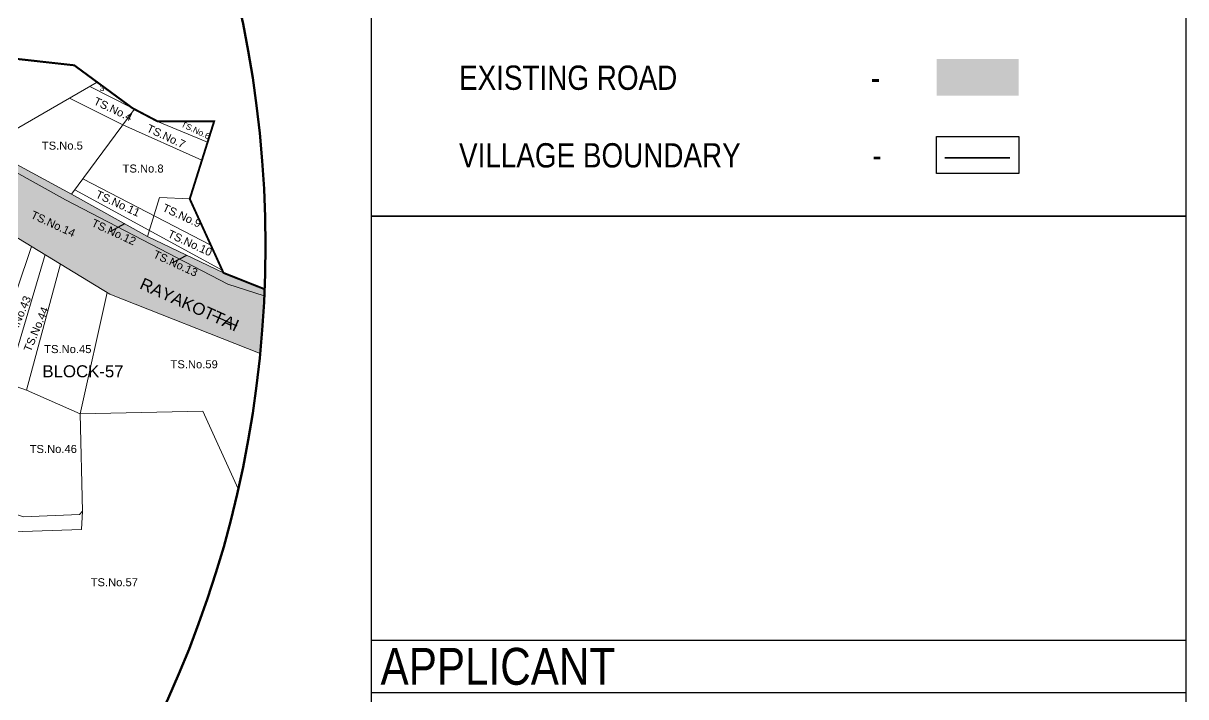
# Model space of a CAD drawing. Header units: metres. Extents: x -1560950 to -1560484, y 42726 to 42890.
# Drawn here: x -1560541.6 to -1560483.5, y 42807.6 to 42841.3 of the extents above; entities that cross this region are included whole.
import ezdxf
from ezdxf import colors
from ezdxf.entities.mleader import LeaderData, LeaderLine
from ezdxf.math import Vec2, Vec3

# ---------------------------------------------------------------- set-up
doc = ezdxf.new("R2010")
doc.units = ezdxf.units.M
doc.header["$LTSCALE"] = 750
doc.header["$MEASUREMENT"] = 0
doc.linetypes.add('ACAD_ISO14W100', pattern=[24, 12, -3, 0, -3, 0, -3, 0, -3])
doc.linetypes.add('DASHEDX2', pattern=[1.5, 1, -0.5])
doc.layers.get('0').update_dxf_attribs({"lineweight": 5})
doc.layers.add('LOCATION_PLAN', color=7, linetype='Continuous', lineweight=0)
doc.styles.add('M', font='swissck.ttf')
doc.styles.get("Standard").update_dxf_attribs({"font": 'arial.ttf'})
doc.linetypes.add('POWER', pattern='A,5,-0.2,[131,ltypeshp.shx,S=0.2,R=0,X=-0.2,Y=0],-0.4,[131,ltypeshp.shx,S=0.2,R=180,X=0.2,Y=0],-0.4,[131,ltypeshp.shx,S=0.2,R=0,X=-0.2,Y=0],-0.4,[131,ltypeshp.shx,S=0.2,R=180,X=0.2,Y=0],-0.4,[131,ltypeshp.shx,S=0.2,R=0,X=-0.2,Y=0],-0.4,[131,ltypeshp.shx,S=0.2,R=180,X=0.2,Y=0],-0.2', length=7.4)

msp = doc.modelspace()

# ---------------------------------------------------------------- hatches: boundary and pattern name
at = {"ltscale": 0.1}
h = msp.add_hatch(color=51, dxfattribs=at)
h.dxf.hatch_style = 1
h.paths.add_polyline_path([(-1560543.54558, 42835.07007), (-1560548.85135, 42836.78299), (-1560550.7819, 42838.13878), (-1560555.14342, 42840.32904), (-1560559.86477, 42846.15162), (-1560569.82147, 42854.07455), (-1560571.90894, 42856.88437), (-1560574.55528, 42860.87754), (-1560577.2011, 42866.71842), (-1560577.58194, 42867.55916), (-1560579.15402, 42871.02968), (-1560580.84723, 42874.76045), (-1560581.06609, 42875.24203), (-1560581.28816, 42875.73069), (-1560581.49134, 42876.17777), (-1560581.73328, 42876.71015), (-1560583.03011, 42879.56375), (-1560584.51414, 42885.15105), (-1560586.48114, 42885.10784), (-1560586.01924, 42882.18639), (-1560583.43718, 42873.52239), (-1560583.25776, 42873.08962), (-1560582.22696, 42870.6032), (-1560581.2363, 42868.21361), (-1560580.93614, 42867.48958), (-1560580.61939, 42866.72554), (-1560580.30169, 42865.95921), (-1560579.66444, 42864.71654), (-1560578.72836, 42862.89112), (-1560577.15503, 42859.82303), (-1560576.62843, 42859.09655), (-1560575.12642, 42857.02438), (-1560573.72966, 42855.28144), (-1560574.67943, 42854.70408), (-1560574.68722, 42854.62472), (-1560574.68659, 42854.41013), (-1560576.28326, 42852.22872), (-1560576.42745, 42852.12788), (-1560577.13174, 42851.63425), (-1560577.06878, 42851.41418), (-1560577.50825, 42850.59254), (-1560578.63741, 42850.37952), (-1560579.07007, 42846.79481), (-1560579.61246, 42843.96166), (-1560579.62851, 42843.87779), (-1560579.64058, 42843.81477), (-1560579.64902, 42843.7707), (-1560579.65847, 42843.72131), (-1560579.66244, 42843.70496), (-1560579.66551, 42843.69233), (-1560579.66734, 42843.68476), (-1560579.66964, 42843.6753), (-1560579.79971, 42843.13951), (-1560580.08137, 42842.48078), (-1560580.59267, 42841.5392), (-1560581.03064, 42840.84422), (-1560581.47859, 42840.13339), (-1560582.09023, 42839.16283), (-1560583.01471, 42837.69584), (-1560584.76465, 42834.93843), (-1560585.92737, 42833.09982), (-1560586.25239, 42832.28239), (-1560586.26924, 42832.24), (-1560586.32129, 42832.1091), (-1560586.59055, 42831.4319), (-1560586.78231, 42830.94959), (-1560587.1089, 42830.11617), (-1560588.00539, 42827.7306), (-1560588.77392, 42825.68549), (-1560590.04628, 42823.48868), (-1560590.88803, 42820.88125), (-1560591.78018, 42818.11768), (-1560592.35234, 42816.34535), (-1560592.60293, 42815.56912), (-1560593.43698, 42815.83838), (-1560594.33903, 42812.88647), (-1560594.77853, 42810.6372), (-1560596.01254, 42804.3218), (-1560597.90197, 42798.51987), (-1560598.1659, 42795.41599), (-1560598.37211, 42794.4499), (-1560599.58512, 42788.76697), (-1560600.79905, 42783.07971), (-1560601.89015, 42777.96796), (-1560600.59703, 42777.55503), (-1560598.47678, 42785.55441), (-1560598.14647, 42785.82638), (-1560594.19775, 42785.89955), (-1560593.15069, 42785.91896), (-1560590.7102, 42785.81283), (-1560580.78431, 42787.41185), (-1560568.02886, 42789.69853), (-1560566.42771, 42789.98557), (-1560556.12085, 42791.44471), (-1560551.15054, 42792.15667), (-1560541.93523, 42795.33674), (-1560539.66067, 42798.32078), (-1560550.80988, 42794.7165), (-1560552.58376, 42794.14304), (-1560566.99225, 42791.80799), (-1560568.92103, 42791.41458), (-1560584.07775, 42788.8792), (-1560590.48889, 42787.58884), (-1560597.08174, 42787.64045), (-1560598.0911, 42787.49868), (-1560597.14475, 42792.36366), (-1560596.05325, 42796.57728), (-1560595.94336, 42798.3091), (-1560593.20748, 42808.31831), (-1560589.56567, 42821.12935), (-1560588.90439, 42823.54168), (-1560587.30236, 42827.00945), (-1560587.20988, 42827.26603), (-1560583.86932, 42822.83716), (-1560579.41461, 42822.23541), (-1560573.885, 42822.77063), (-1560570.76327, 42823.31946), (-1560567.70969, 42824.64753), (-1560564.41779, 42825.90212), (-1560560.78428, 42829.09856), (-1560559.52166, 42830.16409), (-1560554.17239, 42834.29195), (-1560551.94181, 42834.05298), (-1560551.76217, 42834.05298), (-1560546.66369, 42832.74259), (-1560546.07844, 42831.31405), (-1560542.2284, 42830.73685), (-1560537.42755, 42827.80138), (-1560529.78015, 42824.7483), (-1560529.5574, 42827.97005), (-1560531.61184, 42828.7853), (-1560535.40326, 42830.60858), (-1560539.20007, 42832.71452)])
h.paths.add_polyline_path([(-1560556.37453, 42836.84168), (-1560563.25129, 42831.035), (-1560566.9649, 42827.86484), (-1560570.00047, 42826.35668), (-1560577.74134, 42825.07556), (-1560579.38535, 42824.90025), (-1560580.61276, 42825.16472), (-1560582.97893, 42825.64358), (-1560586.24128, 42829.95215), (-1560585.31553, 42832.46217), (-1560582.84173, 42836.19454), (-1560579.16295, 42841.51699), (-1560578.87276, 42843.7301), (-1560578.3593, 42846.51696), (-1560578.0147, 42848.38733), (-1560576.64561, 42850.58134), (-1560575.85232, 42851.49279), (-1560574.04823, 42853.86614), (-1560573.21722, 42854.64198), (-1560567.53178, 42849.30176), (-1560556.60965, 42837.32507)], flags=16)
h.paths.add_polyline_path([(-1560589.1331, 42831.33292), (-1560591.78202, 42832.95665), (-1560593.25283, 42833.85822), (-1560595.97725, 42837.46681), (-1560596.84305, 42839.02388), (-1560600.69573, 42843.81924), (-1560602.93602, 42847.91455), (-1560603.78185, 42850.58174), (-1560606.21307, 42854.30119), (-1560606.24901, 42854.40751), (-1560608.68822, 42861.62408), (-1560611.80712, 42864.01279), (-1560613.05504, 42864.71858), (-1560613.87523, 42864.89992), (-1560616.22848, 42865.91324), (-1560618.04044, 42866.69347), (-1560623.91437, 42867.76059), (-1560624.43521, 42867.98369), (-1560626.56684, 42865.59918), (-1560621.93995, 42864.57401), (-1560621.49923, 42864.23648), (-1560618.22369, 42863.28255), (-1560617.52955, 42863.03914), (-1560613.32939, 42861.28096), (-1560611.59634, 42860.04109), (-1560607.51854, 42850.67929), (-1560600.12378, 42839.34067), (-1560596.71253, 42834.81225), (-1560593.51151, 42830.74322), (-1560588.00539, 42827.7306), (-1560587.1089, 42830.11617), (-1560587.02364, 42830.33376)])
h = msp.add_hatch(color=51, dxfattribs=at)
h.dxf.hatch_style = 1
h.paths.add_polyline_path([(-1560491.87843, 42837.63416), (-1560491.87843, 42839.47906), (-1560495.98486, 42839.47906), (-1560495.98486, 42837.63416)])

# ---------------------------------------------------------------- linework, layer by layer
at = {"color": 7, "lineweight": -3, "ltscale": 5}
for p, q in [((-1560524.20867, 42810.42512), (-1560483.53553, 42810.42512)), ((-1560524.20867, 42807.81279), (-1560483.53553, 42807.81279))]:
    msp.add_line(p, q, dxfattribs=at)
at = {"color": 7, "lineweight": -3}
msp.add_lwpolyline([(-1560524.20867, 42845.70474), (-1560483.53553, 42845.70474), (-1560483.53553, 42831.61163), (-1560524.20867, 42831.61163)], close=True, dxfattribs=at)
at = {"color": 30, "linetype": 'ACAD_ISO14W100', "lineweight": 40, "const_width": 0.1}
msp.add_lwpolyline([(-1560529.5574, 42827.97005), (-1560531.61184, 42828.7853), (-1560533.29668, 42832.47994), (-1560532.07838, 42836.35836), (-1560534.9041, 42836.35836), (-1560536.15268, 42837.01493), (-1560539.06603, 42839.15973), (-1560546.15096, 42839.95052), (-1560548.87014, 42839.51233), (-1560549.35257, 42839.88479), (-1560551.56739, 42840.56399), (-1560552.07337, 42840.96068)], dxfattribs=at)
at = {"color": 0}
for points in [[(-1560531.61184, 42828.7853), (-1560535.40326, 42830.60858), (-1560539.20007, 42832.71452), (-1560543.54558, 42835.07007), (-1560548.85135, 42836.78299), (-1560550.7819, 42838.13878), (-1560553.7902, 42839.54934)], [(-1560543.54558, 42835.07007), (-1560537.92188, 42838.31741)], [(-1560538.29483, 42838.10205), (-1560536.15268, 42837.01493)], [(-1560536.63941, 42836.19274), (-1560539.30166, 42837.52067)], [(-1560539.20007, 42832.71452), (-1560536.07579, 42836.95833)], [(-1560534.9041, 42836.35836), (-1560532.40708, 42835.31194)], [(-1560536.63941, 42836.19274), (-1560532.68753, 42834.41915)], [(-1560554.12582, 42834.28696), (-1560551.7642, 42834.03396), (-1560546.66369, 42832.74259), (-1560546.07844, 42831.31405), (-1560542.2284, 42830.73685), (-1560537.29694, 42827.72151), (-1560529.78015, 42824.7483)], [(-1560551.94181, 42834.05298), (-1560546.07844, 42831.31405), (-1560543.76731, 42830.16182), (-1560546.23894, 42822.59246), (-1560542.39511, 42821.62057), (-1560542.17017, 42821.38178), (-1560541.93914, 42816.70685), (-1560541.62248, 42816.58236), (-1560538.81118, 42816.70564), (-1560538.66136, 42816.87293), (-1560538.76407, 42821.73599), (-1560541.44749, 42822.93008), (-1560543.39371, 42823.60066), (-1560544.29877, 42823.91251), (-1560545.65529, 42824.3799), (-1560546.37619, 42824.62829), (-1560548.15873, 42825.04594), (-1560549.80174, 42825.43089), (-1560550.59591, 42825.68499), (-1560552.22781, 42826.20714), (-1560551.57943, 42828.12136), (-1560549.27803, 42827.08663), (-1560546.30404, 42825.88417), (-1560546.02048, 42825.53002)], [(-1560532.2429, 42830.16915), (-1560538.63652, 42833.48001)], [(-1560539.03147, 42832.94354), (-1560531.67494, 42828.92368)], [(-1560535.40326, 42830.60858), (-1560534.81055, 42832.54445), (-1560533.29668, 42832.47994)], [(-1560543.39371, 42823.60066), (-1560541.20492, 42830.11104)], [(-1560542.4206, 42823.26537), (-1560540.52591, 42829.69586)], [(-1560541.44749, 42822.93008), (-1560539.76267, 42829.22918)], [(-1560538.76407, 42821.73599), (-1560537.42755, 42827.80138)], [(-1560538.76407, 42821.73599), (-1560532.63983, 42821.86534), (-1560530.87403, 42817.99631)], [(-1560552.27543, 42814.64333), (-1560550.05321, 42814.88184), (-1560544.76157, 42815.44978), (-1560543.38523, 42815.5975), (-1560542.13624, 42815.84202), (-1560538.70569, 42815.95593), (-1560538.66136, 42816.87293)]]:
    msp.add_lwpolyline(points, dxfattribs=at)
at = {"linetype": 'POWER', "ltscale": 5}
msp.add_lwpolyline([(-1560553.98583, 42834.27196), (-1560550.77398, 42837.58153), (-1560549.09002, 42836.54343), (-1560543.61704, 42834.72071), (-1560539.50725, 42832.43728), (-1560531.39061, 42828.22407), (-1560529.57177, 42827.63406)], dxfattribs=at)
at = {"color": 7, "lineweight": -3, "ltscale": 0.4}
msp.add_lwpolyline([(-1560495.98486, 42835.5984), (-1560491.87843, 42835.5984), (-1560491.87843, 42833.75349), (-1560495.98486, 42833.75349)], close=True, dxfattribs=at)
at = {"color": 30, "linetype": 'ACAD_ISO14W100', "lineweight": 40, "ltscale": 5, "const_width": 0.081}
msp.add_lwpolyline([(-1560495.58655, 42834.54113), (-1560492.32123, 42834.54113)], dxfattribs=at)
at = {"color": 7, "lineweight": -3, "ltscale": 5}
msp.add_lwpolyline([(-1560524.20867, 42831.61163), (-1560483.53553, 42831.61163), (-1560483.53553, 42771.27671), (-1560524.20867, 42771.27671)], close=True, dxfattribs=at)
at = {"color": 6, "linetype": 'DASHEDX2', "lineweight": 50, "ltscale": 20}
msp.add_circle((-1560584.51414, 42830.15105), 55, dxfattribs=at)
at = {"layer": 'LOCATION_PLAN'}
msp.add_lwpolyline([(-1560483.53553, 42771.27671), (-1560646.02836, 42771.27671), (-1560646.02836, 42890.41849), (-1560483.53553, 42890.41849)], close=True, dxfattribs=at)

# ---------------------------------------------------------------- texts
at = {"color": 7, "lineweight": -3, "attachment_point": 1, "style": 'M'}
for s, insert, char_height, width in [('{\\fSwis721 Cn BT|b0|i0|c0|p34;EXISTING ROAD                         - }', (-1560519.84351, 42839.14829), 1.215, 21.6536384), ('{\\fSwis721 Cn BT|b0|i0|c0|p34;VILLAGE BOUNDARY                 - }', (-1560519.84351, 42835.26762), 1.215, 21.6536384), ('{\\fSwis721 Cn BT|b0|i0|c0|p34;APPLICANT}', (-1560523.76396, 42810.03973), 1.8418221, 11.9852388)]:
    msp.add_mtext(s, dxfattribs=dict(at, insert=insert, char_height=char_height, width=width))
at = {"color": 0, "width": 1.2064898, "attachment_point": 1}
for s, insert, char_height in [('3', (-1560537.79583, 42838.1737), 0.3), ('TS.No.5', (-1560540.6868, 42835.34522), 0.4), ('TS.No.8', (-1560536.65268, 42834.20044), 0.4), ('TS.No.45', (-1560540.56905, 42825.17482), 0.4), ('TS.No.59', (-1560534.25589, 42824.41607), 0.4), ('TS.No.46', (-1560541.29492, 42820.18301), 0.4), ('TS.No.57', (-1560538.24515, 42813.52167), 0.4)]:
    msp.add_mtext(s, dxfattribs=dict(at, insert=insert, char_height=char_height))
for s, insert, char_height, rotation in [('TS.No.4', (-1560537.96497, 42837.59046), 0.4, 334.7280157), ('TS.No.6', (-1560533.63492, 42836.38015), 0.3, 334.7280157), ('TS.No.7', (-1560535.31784, 42836.23069), 0.4, 334.7280157), ('TS.No.11', (-1560537.87288, 42832.9313), 0.4, 335.2006033), ('TS.No.9', (-1560534.53413, 42832.25699), 0.4, 335.2006033), ('TS.No.14', (-1560541.10865, 42831.90967), 0.4, 335.2006033), ('TS.No.12', (-1560538.07782, 42831.5011), 0.4, 335.2006033), ('TS.No.10', (-1560534.26986, 42830.95668), 0.4, 335.2006033), ('TS.No.13', (-1560534.99293, 42829.934), 0.4, 335.2006033), ('TS.No.43', (-1560542.49288, 42825.50702), 0.4, 67.2784227), ('TS.No.44', (-1560541.61319, 42824.95649), 0.4, 67.2784227)]:
    msp.add_mtext(s, dxfattribs=dict(at, insert=insert, char_height=char_height, rotation=rotation))
at = {"color": 146, "insert": (-1560540.65686, 42824.16576), "char_height": 0.6, "width": 1.2064898, "attachment_point": 1}
msp.add_mtext('BLOCK-57', dxfattribs=at)

# ---------------------------------------------------------------- leaders
at = {"color": 0}
ml = msp.add_multileader_mtext('Standard', dxfattribs=at)
ml.set_content('')
ml.set_leader_properties()
ml.build(insert=Vec2(0, 0))
ml.multileader.update_dxf_attribs({"dogleg_length": 0.36, "arrow_head_size": 0.018})
ctx = ml.context
ctx.base_point, ctx.char_height, ctx.arrow_head_size, ctx.landing_gap_size, ctx.plane_origin = Vec3(-1560537.30257, 42830.84958), 0.018, 0.018, 0.009, Vec3(-1560536.53654, 42831.23716)
ctx.text_align_type = 2
notes = []
notes.append((ctx, [(0, (1, 1, 0), (-1560537.24857, 42830.84958), (-1, 0), 0.036, [(0, [(-1560536.53654, 42831.23716)], 0, [])])]))
ctx.mtext.insert, ctx.mtext.alignment, ctx.mtext.flow_direction = Vec3(-1560537.29357, 42830.85858), 3, 5
ml = msp.add_multileader_mtext('Standard', dxfattribs=at)
ml.set_content('')
ml.set_leader_properties()
ml.build(insert=Vec2(0, 0))
ml.multileader.update_dxf_attribs({"dogleg_length": 0.36, "arrow_head_size": 0.018})
ctx = ml.context
ctx.base_point, ctx.char_height, ctx.arrow_head_size, ctx.landing_gap_size, ctx.plane_origin = Vec3(-1560534.21769, 42829.28248), 0.018, 0.018, 0.009, Vec3(-1560533.45165, 42829.67006)
ctx.text_align_type = 2
notes.append((ctx, [(0, (1, 1, 0), (-1560534.16369, 42829.28248), (-1, 0), 0.036, [(0, [(-1560533.45165, 42829.67006)], 0, [])])]))
ctx.mtext.insert, ctx.mtext.alignment, ctx.mtext.flow_direction = Vec3(-1560534.20869, 42829.29148), 3, 5
ml = msp.add_multileader_mtext('Standard', dxfattribs=at)
ml.set_content('RAYAKOTTAI')
ml.set_leader_properties()
ml.build(insert=Vec2(0, 0))
ml.multileader.update_dxf_attribs({"dogleg_length": 0.36, "arrow_head_size": 1})
ctx = ml.context
ctx.base_point, ctx.char_height, ctx.arrow_head_size, ctx.landing_gap_size, ctx.plane_origin, ctx.plane_x_axis, ctx.plane_y_axis = Vec3(-1560536.86677, 42828.80101), 0.6, 1, 0.009, Vec3(-1560531.90311, 42826.55943), Vec3(0.91137531, -0.4115763), Vec3(0.4115763, 0.91137531)
notes.append((ctx, [(0, (1, 1, 0), (-1560532.10725, 42826.65161), (-0.91137531, 0.4115763), 0.036, [(0, [(-1560530.02018, 42825.70909)], 0, [])])]))
ctx.mtext.insert, ctx.mtext.text_direction, ctx.mtext.rotation, ctx.mtext.flow_direction = Vec3(-1560535.60033, 42828.56617), Vec3(0.91137531, -0.4115763), 5.85900234, 5
for ctx, leaders in notes:
    for number, flags, end, landing, length, lines in leaders:
        leader = LeaderData()
        leader.index, (leader.has_last_leader_line, leader.has_dogleg_vector, leader.attachment_direction) = number, flags
        leader.last_leader_point, leader.dogleg_vector, leader.dogleg_length = Vec3(end), Vec3(landing), length
        for number, points, colour, breaks in lines:
            line = LeaderLine()
            line.index, line.vertices, line.color, line.breaks = number, Vec3.list(points), colors.encode_raw_color(colour), breaks
            leader.lines.append(line)
        ctx.leaders.append(leader)

doc.saveas('drawing.dxf')
